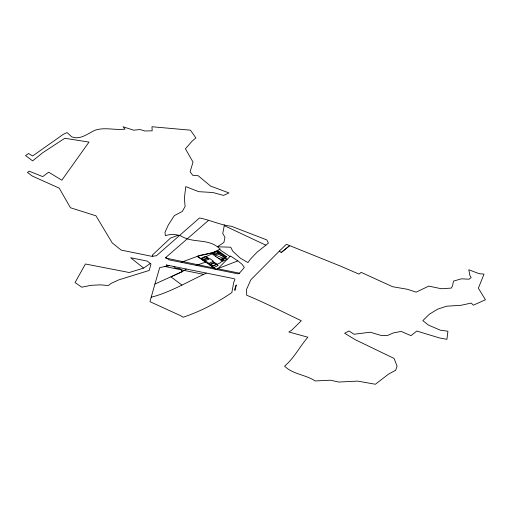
<?xml version="1.0" encoding="UTF-8"?>
<svg xmlns="http://www.w3.org/2000/svg" width="511" height="511" viewBox="0 0 511 511"><rect width="100%" height="100%" fill="white"/><g stroke="black" fill="none" stroke-linecap="round" stroke-linejoin="round"><path stroke-width="0.77" d="M224.386 224.968L222.745 233.591L224.949 237.213L223.927 242.412L217.462 246.781C206.572 238.554 192.385 243.185 181.13 236.056C175.956 234.23 170.719 233.821 165.404 235.692L164.983 232.339L168.394 224.834L174.379 215.578L182.293 211.477L185.129 206.406L184.343 198.498L185.755 186.598L198.753 191.67L212.915 192.526L223.543 195.4L228.985 192.928L210.641 186.106L198.172 175.727L192.704 175.286L190.124 171.709L193.017 162.089L185.41 148.778L192.008 141.26L195.879 137.925L190.462 130.177L151.978 126.741L152.169 130.816L144.907 130.988L140.097 129.558L133.55 130.184L123.042 126.741L125.054 129.098C115.064 130.477 104.64 126.849 94.784 130.311C87.617 133.697 80.125 140.231 71.732 136.833L67.082 132.573L63.313 134.31L32.634 155.976L28.559 153.53L25.55 155.574L32.621 160.888L42.624 152.795L64.814 138.264L88.997 142.096L61.837 180.191L48.679 172.194L42.72 176.621L29.229 171.204L27.453 172.45L32.27 176.033L59.238 188.169L70.435 207.747L95.972 215.814L112.228 242.917L121.158 250.09L151.844 256.337L156.443 255.743L199.507 217.973C210.391 220.069 220.471 225.095 231.547 226.303L266.812 239.921L268.447 243.108L256.995 252.242L250.511 259.045L247.918 262.571L240.342 258.183L232.709 251.144L230.736 247.215L217.462 246.781L220.215 249.093L212.448 252.779L197.533 256.26L215.981 269.393L237.813 260.878L242.048 264.244L244.322 267.464L239.11 273.57L237.756 273.819L168.751 259.786L165.979 257.327L165.289 257.972L214.186 268.115L215.725 269.482L217.82 268.78L230.499 256.005L237.813 260.878M154.916 284.052L149.934 301.675L180.607 315.683L183.162 317.235C200.619 311.384 216.721 302.882 231.847 292.586L233.719 282.391L234.983 279.517L234.249 278.719L166.19 264.96L168.074 265.861L169.326 265.599L159.719 267.598L154.916 284.052L182.516 271.507L186.26 269.061M279.415 251.016L250.863 279.747L246.577 289.296L246.679 295.23C265.273 302.895 283.158 312.151 301.311 320.723L291.589 330.31L288.875 331.984L307.852 337.228C299.695 346.605 294.189 358.096 284.582 366.144C292.784 374.397 305.635 374.569 315.166 380.951L330.381 380.203L338.755 382.043L357.719 381.11L375.381 384.259L388.577 374.097L395.655 370.258L397.098 366.176L394.045 358.403L355.426 339.796L344.612 333.255L349.051 331L354.046 334.251L370.245 332.22L381.449 335.548L387.491 335.491L393.419 332.891L401.18 331.422L410.959 335.663L416.778 331.045L439.505 337.943L446.921 339.336L447.917 331.23L440.227 330.163L428.39 325.047L422.859 320.633L429.278 314.265L437.55 309.2L446.531 306.217L461.133 305.265L471.251 303.068L473.339 305.182L485.45 299.778L478.36 288.204L484.026 274.139L479.12 273.679L468.791 269.751L469.858 275.372L471.142 277.594L469.009 279.198L461.433 278.821L453.455 281.127L452.567 285.885L451.296 288.089L441.325 288.741L428.786 286.109L416.184 292.151L407.312 289.264L392.595 286.716L361.143 272.369L359.009 274.126L340.588 266.154L286.403 244.29L279.389 251.003L281.197 252.543L289.718 245.625M165.979 257.327L208.603 220.305M281.178 252.53L289.692 245.619M143.578 268.109L150.323 263.497L150.988 264.015L149.25 270.428L118.756 279.887L111.194 283.356L108.281 285.54L100.271 284.838L90.568 285.362L81.773 287.22L75.053 282.551L85.439 264.002L129.257 272.516L143.578 268.109L130.663 257.729L147.213 261.102L150.323 263.497M206.252 273.155L203.729 274.375C186.426 282.43 169.844 292.445 151.205 297.23M200.734 258.54L205.262 256.42L208.929 259.032M202.573 259.844L207.096 257.729M213.432 254.765L217.954 252.645M204.298 260.01L208.392 258.093L206.233 256.554M219.743 252.779L215.636 254.702L213.477 253.162M204.406 261.153L209.836 258.611L213.502 261.223L208.073 263.765M215.265 256.068L219.794 253.948M217.098 257.378L221.627 255.257M218.932 258.681L223.46 256.56M210.168 264.187L214.262 262.271L217.105 264.296M225.613 256.963L221.506 258.885L223.09 260.016M209.906 265.068L214.435 262.954M220.771 259.99L225.294 257.87M211.746 266.378L216.268 264.257M213.579 267.681L218.101 265.567L212.602 261.645M178.013 235.245L170.38 238.164L152.24 255.206L152.834 256.209M212.448 252.779L200.005 255.347L181.213 262.335M196.122 265.413L205.716 262.086L197.137 256.401M164.9 266.518L203.729 274.375M217.82 268.78L239.391 273.174M224.24 225.613L265.861 245.171M219.449 249.457L229.976 256.535M217.577 251.24L225.977 257.218M181.871 285.023L170.942 276.873L182.516 271.507L180.032 268.697L175.758 268.23L173.389 266.423M236.178 285.074L235.239 290.337L234.396 289.986L236.178 285.074M226.501 256.714L220.145 262.871L213.01 266.212L202.139 258.47L218.325 250.895L226.501 256.714M216.121 251.335L211.599 253.456L222.604 261.293L227.127 259.173L216.121 251.335"/></g></svg>
